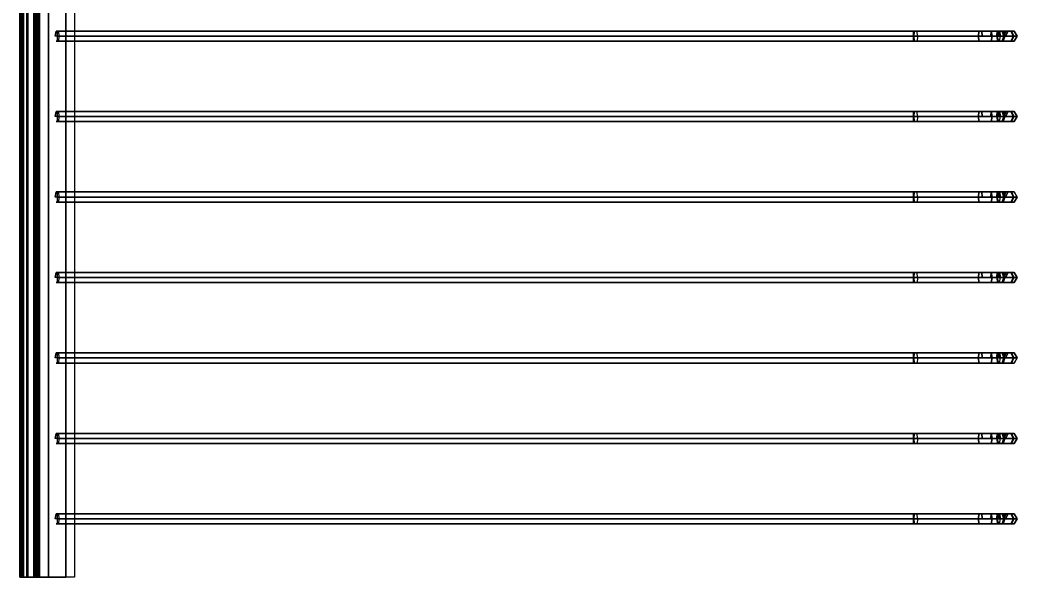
# Model space of a CAD drawing. Extents: x 0 to 428, y -475 to 0.
# Drawn here: x 0 to 427.8, y -475 to -236.2 of the extents above; entities that cross this region are included whole.
import ezdxf

# ---------------------------------------------------------------- set-up
doc = ezdxf.new("R2010")
doc.units = 0
doc.layers.add('ACESSORIO', color=254, linetype='CONTINUOUS')

msp = doc.modelspace()

# ---------------------------------------------------------------- linework, layer by layer
at = {"layer": 'ACESSORIO'}
for points in [[(5.999999, 0, 170), (0, 0, 170), (0, -475, 170), (5.999999, -475, 170)], [(0, 0, 170), (0, 0, 130), (0, -475, 130), (0, -475, 170)], [(0, 0, 130), (5.999999, 0, 130), (5.999999, -475, 130), (0, -475, 130)], [(6.5, 0), (0.5, 0), (0.5, -475), (6.5, -475)], [(0.5, 0), (0.5, 0, 40), (0.5, -475, 40), (0.5, -475)], [(0.5, 0, 40), (6.5, 0, 40), (6.5, -475, 40), (0.5, -475, 40)], [(1, 0, 131), (1, 0, 169), (1, -475, 169), (1, -475, 131)], [(1, 0, 169), (5.999999, 0, 169), (5.999999, -475, 169), (1, -475, 169)], [(5.999999, 0, 131), (1, 0, 131), (1, -475, 131), (5.999999, -475, 131)], [(1.5, 0, 39), (1.5, 0, 1), (1.5, -475, 1), (1.5, -475, 39)], [(1.5, 0, 1), (6.5, 0, 1), (6.5, -475, 1), (1.5, -475, 1)], [(6.5, 0, 39), (1.5, 0, 39), (1.5, -475, 39), (6.5, -475, 39)], [(2.944753, 0, 139.2411), (2.944753, 0, 140.2411), (2.944753, -475, 140.2411), (2.944753, -475, 139.2411)], [(2.944753, 0, 140.2411), (6.944757, 0, 140.2411), (6.944757, -475, 140.2411), (2.944753, -475, 140.2411)], [(6.944757, 0, 158.2411), (2.944753, 0, 158.2411), (2.944753, -475, 158.2411), (6.944757, -475, 158.2411)], [(2.944753, 0, 158.2411), (2.944753, 0, 159.2411), (2.944753, -475, 159.2411), (2.944753, -475, 158.2411)], [(2.944753, 0, 159.2411), (7.944754, 0, 159.2411), (7.944754, -475, 159.2411), (2.944753, -475, 159.2411)], [(7.944754, 0, 139.2411), (2.944753, 0, 139.2411), (2.944753, -475, 139.2411), (7.944754, -475, 139.2411)], [(3.444753, 0, 30.75883), (3.444753, 0, 29.75883), (3.444753, -475, 29.75883), (3.444753, -475, 30.75883)], [(3.444753, 0, 29.75883), (7.444757, 0, 29.75883), (7.444757, -475, 29.75883), (3.444753, -475, 29.75883)], [(7.444757, 0, 11.75883), (3.444753, 0, 11.75883), (3.444753, -475, 11.75883), (7.444757, -475, 11.75883)], [(3.444753, 0, 11.75883), (3.444753, 0, 10.75883), (3.444753, -475, 10.75883), (3.444753, -475, 11.75883)], [(3.444753, 0, 10.75883), (8.444752, 0, 10.75883), (8.444752, -475, 10.75883), (3.444753, -475, 10.75883)], [(8.444752, 0, 30.75883), (3.444753, 0, 30.75883), (3.444753, -475, 30.75883), (8.444752, -475, 30.75883)], [(5.999999, 0, 169), (5.999999, 0, 170), (5.999999, -475, 170), (5.999999, -475, 169)], [(5.999999, 0, 130), (5.999999, 0, 131), (5.999999, -475, 131), (5.999999, -475, 130)], [(6.5, 0, 1), (6.5, 0), (6.5, -475), (6.5, -475, 1)], [(6.5, 0, 40), (6.5, 0, 39), (6.5, -475, 39), (6.5, -475, 40)], [(6.944757, 0, 140.2411), (6.944757, 0, 158.2411), (6.944757, -475, 158.2411), (6.944757, -475, 140.2411)], [(7.444757, 0, 29.75883), (7.444757, 0, 11.75883), (7.444757, -475, 11.75883), (7.444757, -475, 29.75883)], [(7.944754, 0, 159.2411), (7.944754, 0, 139.2411), (7.944754, -475, 139.2411), (7.944754, -475, 159.2411)], [(8.444752, 0, 10.75883), (8.444752, 0, 30.75883), (8.444752, -475, 30.75883), (8.444752, -475, 10.75883)], [(383.8345, -240.9199, 141.5911), (383.3562, -243.085, 142.7459), (383.3562, -240.9199, 141.4959), (383.8345, -240.9199, 141.5911)], [(383.3562, -240.9199, 141.4959), (383.8345, -240.9199, 141.5911), (384.7913, -240.9199, 139.2814), (383.3562, -240.9199, 138.996)], [(384.7913, -240.9199, 139.2814), (383.3562, -240.9199, 138.996), (383.3562, -243.085, 137.746), (385.2697, -243.085, 138.1266)], [(383.3562, -245.25, 141.4959), (383.8345, -245.25, 141.5911), (383.3562, -243.085, 142.7459), (383.3562, -245.25, 141.4959)], [(383.3562, -243.085, 137.746), (385.2697, -243.085, 138.1266), (384.7913, -245.25, 139.2814), (383.3562, -245.25, 138.996)], [(419.3091, -243.085, 136.4178), (418.9813, -243.085, 135.983), (419.4088, -240.9199, 134.8084), (420.0172, -240.9199, 135.3876)], [(419.4088, -245.25, 134.8084), (420.0172, -245.25, 135.3876), (419.3091, -243.085, 136.4178), (418.9813, -243.085, 135.983)], [(419.4088, -240.9199, 134.8084), (420.0172, -240.9199, 135.3876), (421.4332, -240.9199, 133.3273), (420.2638, -240.9199, 132.4592)], [(421.4332, -240.9199, 133.3273), (420.2638, -240.9199, 132.4592), (420.6913, -243.085, 131.2846), (422.1413, -243.085, 132.2972)], [(420.6913, -243.085, 131.2846), (422.1413, -243.085, 132.2972), (421.4332, -245.25, 133.3273), (420.2638, -245.25, 132.4592)], [(384.7913, -245.25, 139.2814), (383.3562, -245.25, 138.996), (383.3562, -245.25, 141.4959), (383.8345, -245.25, 141.5911)], [(421.4332, -245.25, 133.3273), (420.2638, -245.25, 132.4592), (419.4088, -245.25, 134.8084), (420.0172, -245.25, 135.3876)], [(383.8345, -275.4199, 141.5911), (383.3562, -277.5849, 142.7459), (383.3562, -275.4199, 141.4959), (383.8345, -275.4199, 141.5911)], [(383.3562, -275.4199, 141.4959), (383.8345, -275.4199, 141.5911), (384.7913, -275.4199, 139.2814), (383.3562, -275.4199, 138.996)], [(384.7913, -275.4199, 139.2814), (383.3562, -275.4199, 138.996), (383.3562, -277.5849, 137.746), (385.2697, -277.5849, 138.1266)], [(383.3562, -279.75, 141.4959), (383.8345, -279.75, 141.5911), (383.3562, -277.5849, 142.7459), (383.3562, -279.75, 141.4959)], [(383.3562, -277.5849, 137.746), (385.2697, -277.5849, 138.1266), (384.7913, -279.75, 139.2814), (383.3562, -279.75, 138.996)], [(419.3091, -277.5849, 136.4178), (418.9813, -277.5849, 135.983), (419.4088, -275.4199, 134.8084), (420.0172, -275.4199, 135.3876)], [(419.4088, -279.75, 134.8084), (420.0172, -279.75, 135.3876), (419.3091, -277.5849, 136.4178), (418.9813, -277.5849, 135.983)], [(419.4088, -275.4199, 134.8084), (420.0172, -275.4199, 135.3876), (421.4332, -275.4199, 133.3273), (420.2638, -275.4199, 132.4592)], [(421.4332, -275.4199, 133.3273), (420.2638, -275.4199, 132.4592), (420.6913, -277.5849, 131.2846), (422.1413, -277.5849, 132.2972)], [(420.6913, -277.5849, 131.2846), (422.1413, -277.5849, 132.2972), (421.4332, -279.75, 133.3273), (420.2638, -279.75, 132.4592)], [(384.7913, -279.75, 139.2814), (383.3562, -279.75, 138.996), (383.3562, -279.75, 141.4959), (383.8345, -279.75, 141.5911)], [(421.4332, -279.75, 133.3273), (420.2638, -279.75, 132.4592), (419.4088, -279.75, 134.8084), (420.0172, -279.75, 135.3876)], [(383.8345, -309.9199, 141.5911), (383.3562, -312.0849, 142.7459), (383.3562, -309.9199, 141.4959), (383.8345, -309.9199, 141.5911)], [(383.3562, -309.9199, 141.4959), (383.8345, -309.9199, 141.5911), (384.7913, -309.9199, 139.2814), (383.3562, -309.9199, 138.996)], [(384.7913, -309.9199, 139.2814), (383.3562, -309.9199, 138.996), (383.3562, -312.0849, 137.746), (385.2697, -312.0849, 138.1266)], [(383.3562, -314.25, 141.4959), (383.8345, -314.25, 141.5911), (383.3562, -312.0849, 142.7459), (383.3562, -314.25, 141.4959)], [(383.3562, -312.0849, 137.746), (385.2697, -312.0849, 138.1266), (384.7913, -314.25, 139.2814), (383.3562, -314.25, 138.996)], [(419.3091, -312.0849, 136.4178), (418.9813, -312.0849, 135.983), (419.4088, -309.9199, 134.8084), (420.0172, -309.9199, 135.3876)], [(419.4088, -314.25, 134.8084), (420.0172, -314.25, 135.3876), (419.3091, -312.0849, 136.4178), (418.9813, -312.0849, 135.983)], [(419.4088, -309.9199, 134.8084), (420.0172, -309.9199, 135.3876), (421.4332, -309.9199, 133.3273), (420.2638, -309.9199, 132.4592)], [(421.4332, -309.9199, 133.3273), (420.2638, -309.9199, 132.4592), (420.6913, -312.0849, 131.2846), (422.1413, -312.0849, 132.2972)], [(420.6913, -312.0849, 131.2846), (422.1413, -312.0849, 132.2972), (421.4332, -314.25, 133.3273), (420.2638, -314.25, 132.4592)], [(384.7913, -314.25, 139.2814), (383.3562, -314.25, 138.996), (383.3562, -314.25, 141.4959), (383.8345, -314.25, 141.5911)], [(421.4332, -314.25, 133.3273), (420.2638, -314.25, 132.4592), (419.4088, -314.25, 134.8084), (420.0172, -314.25, 135.3876)], [(383.8345, -344.4199, 141.5911), (383.3562, -346.5849, 142.7459), (383.3562, -344.4199, 141.4959), (383.8345, -344.4199, 141.5911)], [(383.3562, -344.4199, 141.4959), (383.8345, -344.4199, 141.5911), (384.7913, -344.4199, 139.2814), (383.3562, -344.4199, 138.996)], [(384.7913, -344.4199, 139.2814), (383.3562, -344.4199, 138.996), (383.3562, -346.5849, 137.746), (385.2697, -346.5849, 138.1266)], [(419.3091, -346.5849, 136.4178), (418.9813, -346.5849, 135.983), (419.4088, -344.4199, 134.8084), (420.0172, -344.4199, 135.3876)], [(419.4088, -344.4199, 134.8084), (420.0172, -344.4199, 135.3876), (421.4332, -344.4199, 133.3273), (420.2638, -344.4199, 132.4592)], [(421.4332, -344.4199, 133.3273), (420.2638, -344.4199, 132.4592), (420.6913, -346.5849, 131.2846), (422.1413, -346.5849, 132.2972)], [(383.3562, -348.75, 141.4959), (383.8345, -348.75, 141.5911), (383.3562, -346.5849, 142.7459), (383.3562, -348.75, 141.4959)], [(383.3562, -346.5849, 137.746), (385.2697, -346.5849, 138.1266), (384.7913, -348.75, 139.2814), (383.3562, -348.75, 138.996)], [(384.7913, -348.75, 139.2814), (383.3562, -348.75, 138.996), (383.3562, -348.75, 141.4959), (383.8345, -348.75, 141.5911)], [(419.4088, -348.75, 134.8084), (420.0172, -348.75, 135.3876), (419.3091, -346.5849, 136.4178), (418.9813, -346.5849, 135.983)], [(421.4332, -348.75, 133.3273), (420.2638, -348.75, 132.4592), (419.4088, -348.75, 134.8084), (420.0172, -348.75, 135.3876)], [(420.6913, -346.5849, 131.2846), (422.1413, -346.5849, 132.2972), (421.4332, -348.75, 133.3273), (420.2638, -348.75, 132.4592)], [(383.8345, -378.9199, 141.5911), (383.3562, -381.0849, 142.7459), (383.3562, -378.9199, 141.4959), (383.8345, -378.9199, 141.5911)], [(383.3562, -378.9199, 141.4959), (383.8345, -378.9199, 141.5911), (384.7913, -378.9199, 139.2814), (383.3562, -378.9199, 138.996)], [(384.7913, -378.9199, 139.2814), (383.3562, -378.9199, 138.996), (383.3562, -381.0849, 137.746), (385.2697, -381.0849, 138.1266)], [(419.3091, -381.0849, 136.4178), (418.9813, -381.0849, 135.983), (419.4088, -378.9199, 134.8084), (420.0172, -378.9199, 135.3876)], [(419.4088, -378.9199, 134.8084), (420.0172, -378.9199, 135.3876), (421.4332, -378.9199, 133.3273), (420.2638, -378.9199, 132.4592)], [(421.4332, -378.9199, 133.3273), (420.2638, -378.9199, 132.4592), (420.6913, -381.0849, 131.2846), (422.1413, -381.0849, 132.2972)], [(383.3562, -383.25, 141.4959), (383.8345, -383.25, 141.5911), (383.3562, -381.0849, 142.7459), (383.3562, -383.25, 141.4959)], [(383.3562, -381.0849, 137.746), (385.2697, -381.0849, 138.1266), (384.7913, -383.25, 139.2814), (383.3562, -383.25, 138.996)], [(384.7913, -383.25, 139.2814), (383.3562, -383.25, 138.996), (383.3562, -383.25, 141.4959), (383.8345, -383.25, 141.5911)], [(419.4088, -383.25, 134.8084), (420.0172, -383.25, 135.3876), (419.3091, -381.0849, 136.4178), (418.9813, -381.0849, 135.983)], [(421.4332, -383.25, 133.3273), (420.2638, -383.25, 132.4592), (419.4088, -383.25, 134.8084), (420.0172, -383.25, 135.3876)], [(420.6913, -381.0849, 131.2846), (422.1413, -381.0849, 132.2972), (421.4332, -383.25, 133.3273), (420.2638, -383.25, 132.4592)], [(383.8345, -413.4199, 141.5911), (383.3562, -415.5849, 142.7459), (383.3562, -413.4199, 141.4959), (383.8345, -413.4199, 141.5911)], [(384.7913, -413.4199, 139.2814), (383.3562, -413.4199, 138.996), (383.3562, -415.5849, 137.746), (385.2697, -415.5849, 138.1266)], [(383.3562, -413.4199, 141.4959), (383.8345, -413.4199, 141.5911), (384.7913, -413.4199, 139.2814), (383.3562, -413.4199, 138.996)], [(419.3091, -415.5849, 136.4178), (418.9813, -415.5849, 135.983), (419.4088, -413.4199, 134.8084), (420.0172, -413.4199, 135.3876)], [(419.4088, -413.4199, 134.8084), (420.0172, -413.4199, 135.3876), (421.4332, -413.4199, 133.3273), (420.2638, -413.4199, 132.4592)], [(421.4332, -413.4199, 133.3273), (420.2638, -413.4199, 132.4592), (420.6913, -415.5849, 131.2846), (422.1413, -415.5849, 132.2972)], [(383.3562, -417.75, 141.4959), (383.8345, -417.75, 141.5911), (383.3562, -415.5849, 142.7459), (383.3562, -417.75, 141.4959)], [(383.3562, -415.5849, 137.746), (385.2697, -415.5849, 138.1266), (384.7913, -417.75, 139.2814), (383.3562, -417.75, 138.996)], [(384.7913, -417.75, 139.2814), (383.3562, -417.75, 138.996), (383.3562, -417.75, 141.4959), (383.8345, -417.75, 141.5911)], [(419.4088, -417.75, 134.8084), (420.0172, -417.75, 135.3876), (419.3091, -415.5849, 136.4178), (418.9813, -415.5849, 135.983)], [(421.4332, -417.75, 133.3273), (420.2638, -417.75, 132.4592), (419.4088, -417.75, 134.8084), (420.0172, -417.75, 135.3876)], [(420.6913, -415.5849, 131.2846), (422.1413, -415.5849, 132.2972), (421.4332, -417.75, 133.3273), (420.2638, -417.75, 132.4592)], [(383.8345, -447.9199, 141.5911), (383.3562, -450.0849, 142.7459), (383.3562, -447.9199, 141.4959), (383.8345, -447.9199, 141.5911)], [(383.3562, -447.9199, 141.4959), (383.8345, -447.9199, 141.5911), (384.7913, -447.9199, 139.2814), (383.3562, -447.9199, 138.996)], [(384.7913, -447.9199, 139.2814), (383.3562, -447.9199, 138.996), (383.3562, -450.0849, 137.746), (385.2697, -450.0849, 138.1266)], [(419.3091, -450.0849, 136.4178), (418.9813, -450.0849, 135.983), (419.4088, -447.9199, 134.8084), (420.0172, -447.9199, 135.3876)], [(419.4088, -447.9199, 134.8084), (420.0172, -447.9199, 135.3876), (421.4332, -447.9199, 133.3273), (420.2638, -447.9199, 132.4592)], [(421.4332, -447.9199, 133.3273), (420.2638, -447.9199, 132.4592), (420.6913, -450.0849, 131.2846), (422.1413, -450.0849, 132.2972)], [(383.3562, -452.25, 141.4959), (383.8345, -452.25, 141.5911), (383.3562, -450.0849, 142.7459), (383.3562, -452.25, 141.4959)], [(383.3562, -450.0849, 137.746), (385.2697, -450.0849, 138.1266), (384.7913, -452.25, 139.2814), (383.3562, -452.25, 138.996)], [(384.7913, -452.25, 139.2814), (383.3562, -452.25, 138.996), (383.3562, -452.25, 141.4959), (383.8345, -452.25, 141.5911)], [(419.4088, -452.25, 134.8084), (420.0172, -452.25, 135.3876), (419.3091, -450.0849, 136.4178), (418.9813, -450.0849, 135.983)], [(421.4332, -452.25, 133.3273), (420.2638, -452.25, 132.4592), (419.4088, -452.25, 134.8084), (420.0172, -452.25, 135.3876)], [(420.6913, -450.0849, 131.2846), (422.1413, -450.0849, 132.2972), (421.4332, -452.25, 133.3273), (420.2638, -452.25, 132.4592)], [(5.999999, -475, 169), (5.999999, -475, 170), (0, -475, 170), (1, -475, 169)], [(0, -475, 170), (1, -475, 169), (1, -475, 131), (0, -475, 130)], [(1, -475, 131), (0, -475, 130), (5.999999, -475, 130), (5.999999, -475, 131)], [(1.5, -475, 39), (0.5, -475, 40), (6.5, -475, 40), (6.5, -475, 39)], [(0.5, -475), (1.5, -475, 1), (1.5, -475, 39), (0.5, -475, 40)], [(6.5, -475, 1), (6.5, -475), (0.5, -475), (1.5, -475, 1)], [(2.944753, -475, 159.2411), (2.944753, -475, 158.2411), (6.944757, -475, 158.2411), (7.944754, -475, 159.2411)], [(7.944754, -475, 139.2411), (6.944757, -475, 140.2411), (2.944753, -475, 140.2411), (2.944753, -475, 139.2411)], [(8.444752, -475, 30.75883), (7.444757, -475, 29.75883), (3.444753, -475, 29.75883), (3.444753, -475, 30.75883)], [(3.444753, -475, 10.75883), (3.444753, -475, 11.75883), (7.444757, -475, 11.75883), (8.444752, -475, 10.75883)], [(6.944757, -475, 158.2411), (7.944754, -475, 159.2411), (7.944754, -475, 139.2411), (6.944757, -475, 140.2411)], [(7.444757, -475, 11.75883), (8.444752, -475, 10.75883), (8.444752, -475, 30.75883), (7.444757, -475, 29.75883)], [(7.944754, -475, 159.2411), (8.444752, -475, 158.7411), (8.444752, -475, 139.7411), (7.944754, -475, 139.2411)]]:
    msp.add_3dface(points, dxfattribs=at)

# ---------------------------------------------------------------- meshes
mesh = msp.add_polymesh((2, 6), dxfattribs=dict(at, n_close=True))
for k, corner in enumerate([(23.4448, -475, 149.2412), (19.6948, -475, 155.7364), (12.1948, -475, 155.7364), (8.444802, -475, 149.2412), (12.1948, -475, 142.746), (19.6948, -475, 142.746), (23.4448, -55.99039, 149.2412), (19.6948, -55.99039, 155.7364), (12.1948, -55.99039, 155.7364), (8.444802, -55.99039, 149.2412), (12.1948, -55.99039, 142.746), (19.6948, -55.99039, 142.746)]):
    mesh.set_mesh_vertex(divmod(k, 6), corner)
mesh = msp.add_polymesh((2, 6), dxfattribs=dict(at, n_close=True))
for k, corner in enumerate([(23.4448, -475, 20.75886), (19.6948, -475, 14.26367), (12.1948, -475, 14.26367), (8.444802, -475, 20.75886), (12.1948, -475, 27.25405), (19.6948, -475, 27.25405), (23.4448, -55.99039, 20.75886), (19.6948, -55.99039, 14.26367), (12.1948, -55.99039, 14.26367), (8.444802, -55.99039, 20.75886), (12.1948, -55.99039, 27.25405), (19.6948, -55.99039, 27.25405)]):
    mesh.set_mesh_vertex(divmod(k, 6), corner)
mesh = msp.add_polymesh((2, 6), dxfattribs=dict(at, n_close=True))
for k, corner in enumerate([(15.08976, -243.085, 31.95249), (15.51728, -240.9199, 30.77787), (16.37233, -240.9199, 28.42864), (16.79986, -243.085, 27.25402), (16.37233, -245.25, 28.42864), (15.51728, -245.25, 30.77787), (418.9813, -243.085, 135.983), (419.4088, -240.9199, 134.8084), (420.2638, -240.9199, 132.4592), (420.6913, -243.085, 131.2846), (420.2638, -245.25, 132.4592), (419.4088, -245.25, 134.8084)]):
    mesh.set_mesh_vertex(divmod(k, 6), corner)
mesh = msp.add_polymesh((2, 6), dxfattribs=dict(at, n_close=True))
for k, corner in enumerate([(15.94481, -243.085, 137.746), (15.94481, -240.9199, 138.996), (15.94481, -240.9199, 141.4959), (15.94481, -243.085, 142.7459), (15.94481, -245.25, 141.4959), (15.94481, -245.25, 138.996), (383.3562, -243.085, 137.746), (383.3562, -240.9199, 138.996), (383.3562, -240.9199, 141.4959), (383.3562, -243.085, 142.7459), (383.3562, -245.25, 141.4959), (383.3562, -245.25, 138.996)]):
    mesh.set_mesh_vertex(divmod(k, 6), corner)
mesh = msp.add_polymesh((2, 6), dxfattribs=dict(at, n_close=True))
for k, corner in enumerate([(385.2697, -243.085, 138.1266), (384.7913, -240.9199, 139.2814), (383.8345, -240.9199, 141.5911), (383.3562, -243.085, 142.7459), (383.8345, -245.25, 141.5911), (384.7913, -245.25, 139.2814), (412.986, -243.085, 149.6071), (412.5076, -240.9199, 150.7619), (411.551, -240.9199, 153.0716), (411.0727, -243.085, 154.2264), (411.551, -245.25, 153.0716), (412.5076, -245.25, 150.7619)]):
    mesh.set_mesh_vertex(divmod(k, 6), corner)
mesh = msp.add_polymesh((7, 6), dxfattribs=dict(at, n_close=True))
for k, corner in enumerate([(412.986, -243.085, 149.6071), (412.5076, -240.9199, 150.7619), (411.551, -240.9199, 153.0716), (411.0727, -243.085, 154.2264), (411.551, -245.25, 153.0716), (412.5076, -245.25, 150.7619), (416.5269, -243.085, 149.9551), (416.6468, -240.9199, 151.1994), (416.8863, -240.9199, 153.6879), (417.0063, -243.085, 154.9321), (416.8863, -245.25, 153.6879), (416.6468, -245.25, 151.1994), (419.8168, -243.085, 148.6001), (420.5067, -240.9199, 149.6424), (421.8865, -240.9199, 151.7271), (422.5765, -243.085, 152.7695), (421.8865, -245.25, 151.7271), (420.5067, -245.25, 149.6424), (422.0854, -243.085, 145.8591), (423.1839, -240.9199, 146.4556), (425.381, -240.9199, 147.6485), (426.4795, -243.085, 148.2449), (425.381, -245.25, 147.6485), (423.1839, -245.25, 146.4556), (422.8017, -243.085, 142.374), (424.0516, -240.9199, 142.3849), (426.5515, -240.9199, 142.4067), (427.8015, -243.085, 142.4176), (426.5515, -245.25, 142.4067), (424.0516, -245.25, 142.3849), (421.7979, -243.085, 138.9605), (422.9067, -240.9199, 138.3833), (425.1242, -240.9199, 137.2289), (426.233, -243.085, 136.6517), (425.1242, -245.25, 137.2289), (422.9067, -245.25, 138.3833), (419.3091, -243.085, 136.4178), (420.0172, -240.9199, 135.3876), (421.4332, -240.9199, 133.3273), (422.1413, -243.085, 132.2972), (421.4332, -245.25, 133.3273), (420.0172, -245.25, 135.3876)]):
    mesh.set_mesh_vertex(divmod(k, 6), corner)
mesh = msp.add_polymesh((2, 6), dxfattribs=dict(at, n_close=True))
for k, corner in enumerate([(15.08976, -277.5849, 31.95249), (15.51728, -275.4199, 30.77787), (16.37233, -275.4199, 28.42864), (16.79986, -277.5849, 27.25402), (16.37233, -279.75, 28.42864), (15.51728, -279.75, 30.77787), (418.9813, -277.5849, 135.983), (419.4088, -275.4199, 134.8084), (420.2638, -275.4199, 132.4592), (420.6913, -277.5849, 131.2846), (420.2638, -279.75, 132.4592), (419.4088, -279.75, 134.8084)]):
    mesh.set_mesh_vertex(divmod(k, 6), corner)
mesh = msp.add_polymesh((2, 6), dxfattribs=dict(at, n_close=True))
for k, corner in enumerate([(15.94481, -277.5849, 137.746), (15.94481, -275.4199, 138.996), (15.94481, -275.4199, 141.4959), (15.94481, -277.5849, 142.7459), (15.94481, -279.75, 141.4959), (15.94481, -279.75, 138.996), (383.3562, -277.5849, 137.746), (383.3562, -275.4199, 138.996), (383.3562, -275.4199, 141.4959), (383.3562, -277.5849, 142.7459), (383.3562, -279.75, 141.4959), (383.3562, -279.75, 138.996)]):
    mesh.set_mesh_vertex(divmod(k, 6), corner)
mesh = msp.add_polymesh((2, 6), dxfattribs=dict(at, n_close=True))
for k, corner in enumerate([(385.2697, -277.5849, 138.1266), (384.7913, -275.4199, 139.2814), (383.8345, -275.4199, 141.5911), (383.3562, -277.5849, 142.7459), (383.8345, -279.75, 141.5911), (384.7913, -279.75, 139.2814), (412.986, -277.5849, 149.6071), (412.5076, -275.4199, 150.7619), (411.551, -275.4199, 153.0716), (411.0727, -277.5849, 154.2264), (411.551, -279.75, 153.0716), (412.5076, -279.75, 150.7619)]):
    mesh.set_mesh_vertex(divmod(k, 6), corner)
mesh = msp.add_polymesh((7, 6), dxfattribs=dict(at, n_close=True))
for k, corner in enumerate([(412.986, -277.5849, 149.6071), (412.5076, -275.4199, 150.7619), (411.551, -275.4199, 153.0716), (411.0727, -277.5849, 154.2264), (411.551, -279.75, 153.0716), (412.5076, -279.75, 150.7619), (416.5269, -277.5849, 149.9551), (416.6468, -275.4199, 151.1994), (416.8863, -275.4199, 153.6879), (417.0063, -277.5849, 154.9321), (416.8863, -279.75, 153.6879), (416.6468, -279.75, 151.1994), (419.8168, -277.5849, 148.6001), (420.5067, -275.4199, 149.6424), (421.8865, -275.4199, 151.7271), (422.5765, -277.5849, 152.7695), (421.8865, -279.75, 151.7271), (420.5067, -279.75, 149.6424), (422.0854, -277.5849, 145.8591), (423.1839, -275.4199, 146.4556), (425.381, -275.4199, 147.6485), (426.4795, -277.5849, 148.2449), (425.381, -279.75, 147.6485), (423.1839, -279.75, 146.4556), (422.8017, -277.5849, 142.374), (424.0516, -275.4199, 142.3849), (426.5515, -275.4199, 142.4067), (427.8015, -277.5849, 142.4176), (426.5515, -279.75, 142.4067), (424.0516, -279.75, 142.3849), (421.7979, -277.5849, 138.9605), (422.9067, -275.4199, 138.3833), (425.1242, -275.4199, 137.2289), (426.233, -277.5849, 136.6517), (425.1242, -279.75, 137.2289), (422.9067, -279.75, 138.3833), (419.3091, -277.5849, 136.4178), (420.0172, -275.4199, 135.3876), (421.4332, -275.4199, 133.3273), (422.1413, -277.5849, 132.2972), (421.4332, -279.75, 133.3273), (420.0172, -279.75, 135.3876)]):
    mesh.set_mesh_vertex(divmod(k, 6), corner)
mesh = msp.add_polymesh((2, 6), dxfattribs=dict(at, n_close=True))
for k, corner in enumerate([(15.08976, -312.0849, 31.95249), (15.51728, -309.9199, 30.77787), (16.37233, -309.9199, 28.42864), (16.79986, -312.0849, 27.25402), (16.37233, -314.25, 28.42864), (15.51728, -314.25, 30.77787), (418.9813, -312.0849, 135.983), (419.4088, -309.9199, 134.8084), (420.2638, -309.9199, 132.4592), (420.6913, -312.0849, 131.2846), (420.2638, -314.25, 132.4592), (419.4088, -314.25, 134.8084)]):
    mesh.set_mesh_vertex(divmod(k, 6), corner)
mesh = msp.add_polymesh((2, 6), dxfattribs=dict(at, n_close=True))
for k, corner in enumerate([(15.94481, -312.0849, 137.746), (15.94481, -309.9199, 138.996), (15.94481, -309.9199, 141.4959), (15.94481, -312.0849, 142.7459), (15.94481, -314.25, 141.4959), (15.94481, -314.25, 138.996), (383.3562, -312.0849, 137.746), (383.3562, -309.9199, 138.996), (383.3562, -309.9199, 141.4959), (383.3562, -312.0849, 142.7459), (383.3562, -314.25, 141.4959), (383.3562, -314.25, 138.996)]):
    mesh.set_mesh_vertex(divmod(k, 6), corner)
mesh = msp.add_polymesh((2, 6), dxfattribs=dict(at, n_close=True))
for k, corner in enumerate([(385.2697, -312.0849, 138.1266), (384.7913, -309.9199, 139.2814), (383.8345, -309.9199, 141.5911), (383.3562, -312.0849, 142.7459), (383.8345, -314.25, 141.5911), (384.7913, -314.25, 139.2814), (412.986, -312.0849, 149.6071), (412.5076, -309.9199, 150.7619), (411.551, -309.9199, 153.0716), (411.0727, -312.0849, 154.2264), (411.551, -314.25, 153.0716), (412.5076, -314.25, 150.7619)]):
    mesh.set_mesh_vertex(divmod(k, 6), corner)
mesh = msp.add_polymesh((7, 6), dxfattribs=dict(at, n_close=True))
for k, corner in enumerate([(412.986, -312.0849, 149.6071), (412.5076, -309.9199, 150.7619), (411.551, -309.9199, 153.0716), (411.0727, -312.0849, 154.2264), (411.551, -314.25, 153.0716), (412.5076, -314.25, 150.7619), (416.5269, -312.0849, 149.9551), (416.6468, -309.9199, 151.1994), (416.8863, -309.9199, 153.6879), (417.0063, -312.0849, 154.9321), (416.8863, -314.25, 153.6879), (416.6468, -314.25, 151.1994), (419.8168, -312.0849, 148.6001), (420.5067, -309.9199, 149.6424), (421.8865, -309.9199, 151.7271), (422.5765, -312.0849, 152.7695), (421.8865, -314.25, 151.7271), (420.5067, -314.25, 149.6424), (422.0854, -312.0849, 145.8591), (423.1839, -309.9199, 146.4556), (425.381, -309.9199, 147.6485), (426.4795, -312.0849, 148.2449), (425.381, -314.25, 147.6485), (423.1839, -314.25, 146.4556), (422.8017, -312.0849, 142.374), (424.0516, -309.9199, 142.3849), (426.5515, -309.9199, 142.4067), (427.8015, -312.0849, 142.4176), (426.5515, -314.25, 142.4067), (424.0516, -314.25, 142.3849), (421.7979, -312.0849, 138.9605), (422.9067, -309.9199, 138.3833), (425.1242, -309.9199, 137.2289), (426.233, -312.0849, 136.6517), (425.1242, -314.25, 137.2289), (422.9067, -314.25, 138.3833), (419.3091, -312.0849, 136.4178), (420.0172, -309.9199, 135.3876), (421.4332, -309.9199, 133.3273), (422.1413, -312.0849, 132.2972), (421.4332, -314.25, 133.3273), (420.0172, -314.25, 135.3876)]):
    mesh.set_mesh_vertex(divmod(k, 6), corner)
mesh = msp.add_polymesh((2, 6), dxfattribs=dict(at, n_close=True))
for k, corner in enumerate([(15.08976, -346.5849, 31.95249), (15.51728, -344.4199, 30.77787), (16.37233, -344.4199, 28.42864), (16.79986, -346.5849, 27.25402), (16.37233, -348.75, 28.42864), (15.51728, -348.75, 30.77787), (418.9813, -346.5849, 135.983), (419.4088, -344.4199, 134.8084), (420.2638, -344.4199, 132.4592), (420.6913, -346.5849, 131.2846), (420.2638, -348.75, 132.4592), (419.4088, -348.75, 134.8084)]):
    mesh.set_mesh_vertex(divmod(k, 6), corner)
mesh = msp.add_polymesh((2, 6), dxfattribs=dict(at, n_close=True))
for k, corner in enumerate([(15.94481, -346.5849, 137.746), (15.94481, -344.4199, 138.996), (15.94481, -344.4199, 141.4959), (15.94481, -346.5849, 142.7459), (15.94481, -348.75, 141.4959), (15.94481, -348.75, 138.996), (383.3562, -346.5849, 137.746), (383.3562, -344.4199, 138.996), (383.3562, -344.4199, 141.4959), (383.3562, -346.5849, 142.7459), (383.3562, -348.75, 141.4959), (383.3562, -348.75, 138.996)]):
    mesh.set_mesh_vertex(divmod(k, 6), corner)
mesh = msp.add_polymesh((2, 6), dxfattribs=dict(at, n_close=True))
for k, corner in enumerate([(385.2697, -346.5849, 138.1266), (384.7913, -344.4199, 139.2814), (383.8345, -344.4199, 141.5911), (383.3562, -346.5849, 142.7459), (383.8345, -348.75, 141.5911), (384.7913, -348.75, 139.2814), (412.986, -346.5849, 149.6071), (412.5076, -344.4199, 150.7619), (411.551, -344.4199, 153.0716), (411.0727, -346.5849, 154.2264), (411.551, -348.75, 153.0716), (412.5076, -348.75, 150.7619)]):
    mesh.set_mesh_vertex(divmod(k, 6), corner)
mesh = msp.add_polymesh((7, 6), dxfattribs=dict(at, n_close=True))
for k, corner in enumerate([(412.986, -346.5849, 149.6071), (412.5076, -344.4199, 150.7619), (411.551, -344.4199, 153.0716), (411.0727, -346.5849, 154.2264), (411.551, -348.75, 153.0716), (412.5076, -348.75, 150.7619), (416.5269, -346.5849, 149.9551), (416.6468, -344.4199, 151.1994), (416.8863, -344.4199, 153.6879), (417.0063, -346.5849, 154.9321), (416.8863, -348.75, 153.6879), (416.6468, -348.75, 151.1994), (419.8168, -346.5849, 148.6001), (420.5067, -344.4199, 149.6424), (421.8865, -344.4199, 151.7271), (422.5765, -346.5849, 152.7695), (421.8865, -348.75, 151.7271), (420.5067, -348.75, 149.6424), (422.0854, -346.5849, 145.8591), (423.1839, -344.4199, 146.4556), (425.381, -344.4199, 147.6485), (426.4795, -346.5849, 148.2449), (425.381, -348.75, 147.6485), (423.1839, -348.75, 146.4556), (422.8017, -346.5849, 142.374), (424.0516, -344.4199, 142.3849), (426.5515, -344.4199, 142.4067), (427.8015, -346.5849, 142.4176), (426.5515, -348.75, 142.4067), (424.0516, -348.75, 142.3849), (421.7979, -346.5849, 138.9605), (422.9067, -344.4199, 138.3833), (425.1242, -344.4199, 137.2289), (426.233, -346.5849, 136.6517), (425.1242, -348.75, 137.2289), (422.9067, -348.75, 138.3833), (419.3091, -346.5849, 136.4178), (420.0172, -344.4199, 135.3876), (421.4332, -344.4199, 133.3273), (422.1413, -346.5849, 132.2972), (421.4332, -348.75, 133.3273), (420.0172, -348.75, 135.3876)]):
    mesh.set_mesh_vertex(divmod(k, 6), corner)
mesh = msp.add_polymesh((2, 6), dxfattribs=dict(at, n_close=True))
for k, corner in enumerate([(15.08976, -381.0849, 31.95249), (15.51728, -378.9199, 30.77787), (16.37233, -378.9199, 28.42864), (16.79986, -381.0849, 27.25402), (16.37233, -383.25, 28.42864), (15.51728, -383.25, 30.77787), (418.9813, -381.0849, 135.983), (419.4088, -378.9199, 134.8084), (420.2638, -378.9199, 132.4592), (420.6913, -381.0849, 131.2846), (420.2638, -383.25, 132.4592), (419.4088, -383.25, 134.8084)]):
    mesh.set_mesh_vertex(divmod(k, 6), corner)
mesh = msp.add_polymesh((2, 6), dxfattribs=dict(at, n_close=True))
for k, corner in enumerate([(15.94481, -381.0849, 137.746), (15.94481, -378.9199, 138.996), (15.94481, -378.9199, 141.4959), (15.94481, -381.0849, 142.7459), (15.94481, -383.25, 141.4959), (15.94481, -383.25, 138.996), (383.3562, -381.0849, 137.746), (383.3562, -378.9199, 138.996), (383.3562, -378.9199, 141.4959), (383.3562, -381.0849, 142.7459), (383.3562, -383.25, 141.4959), (383.3562, -383.25, 138.996)]):
    mesh.set_mesh_vertex(divmod(k, 6), corner)
mesh = msp.add_polymesh((2, 6), dxfattribs=dict(at, n_close=True))
for k, corner in enumerate([(385.2697, -381.0849, 138.1266), (384.7913, -378.9199, 139.2814), (383.8345, -378.9199, 141.5911), (383.3562, -381.0849, 142.7459), (383.8345, -383.25, 141.5911), (384.7913, -383.25, 139.2814), (412.986, -381.0849, 149.6071), (412.5076, -378.9199, 150.7619), (411.551, -378.9199, 153.0716), (411.0727, -381.0849, 154.2264), (411.551, -383.25, 153.0716), (412.5076, -383.25, 150.7619)]):
    mesh.set_mesh_vertex(divmod(k, 6), corner)
mesh = msp.add_polymesh((7, 6), dxfattribs=dict(at, n_close=True))
for k, corner in enumerate([(412.986, -381.0849, 149.6071), (412.5076, -378.9199, 150.7619), (411.551, -378.9199, 153.0716), (411.0727, -381.0849, 154.2264), (411.551, -383.25, 153.0716), (412.5076, -383.25, 150.7619), (416.5269, -381.0849, 149.9551), (416.6468, -378.9199, 151.1994), (416.8863, -378.9199, 153.6879), (417.0063, -381.0849, 154.9321), (416.8863, -383.25, 153.6879), (416.6468, -383.25, 151.1994), (419.8168, -381.0849, 148.6001), (420.5067, -378.9199, 149.6424), (421.8865, -378.9199, 151.7271), (422.5765, -381.0849, 152.7695), (421.8865, -383.25, 151.7271), (420.5067, -383.25, 149.6424), (422.0854, -381.0849, 145.8591), (423.1839, -378.9199, 146.4556), (425.381, -378.9199, 147.6485), (426.4795, -381.0849, 148.2449), (425.381, -383.25, 147.6485), (423.1839, -383.25, 146.4556), (422.8017, -381.0849, 142.374), (424.0516, -378.9199, 142.3849), (426.5515, -378.9199, 142.4067), (427.8015, -381.0849, 142.4176), (426.5515, -383.25, 142.4067), (424.0516, -383.25, 142.3849), (421.7979, -381.0849, 138.9605), (422.9067, -378.9199, 138.3833), (425.1242, -378.9199, 137.2289), (426.233, -381.0849, 136.6517), (425.1242, -383.25, 137.2289), (422.9067, -383.25, 138.3833), (419.3091, -381.0849, 136.4178), (420.0172, -378.9199, 135.3876), (421.4332, -378.9199, 133.3273), (422.1413, -381.0849, 132.2972), (421.4332, -383.25, 133.3273), (420.0172, -383.25, 135.3876)]):
    mesh.set_mesh_vertex(divmod(k, 6), corner)
mesh = msp.add_polymesh((2, 6), dxfattribs=dict(at, n_close=True))
for k, corner in enumerate([(15.08976, -415.5849, 31.95249), (15.51728, -413.4199, 30.77787), (16.37233, -413.4199, 28.42864), (16.79986, -415.5849, 27.25402), (16.37233, -417.75, 28.42864), (15.51728, -417.75, 30.77787), (418.9813, -415.5849, 135.983), (419.4088, -413.4199, 134.8084), (420.2638, -413.4199, 132.4592), (420.6913, -415.5849, 131.2846), (420.2638, -417.75, 132.4592), (419.4088, -417.75, 134.8084)]):
    mesh.set_mesh_vertex(divmod(k, 6), corner)
mesh = msp.add_polymesh((2, 6), dxfattribs=dict(at, n_close=True))
for k, corner in enumerate([(15.94481, -415.5849, 137.746), (15.94481, -413.4199, 138.996), (15.94481, -413.4199, 141.4959), (15.94481, -415.5849, 142.7459), (15.94481, -417.75, 141.4959), (15.94481, -417.75, 138.996), (383.3562, -415.5849, 137.746), (383.3562, -413.4199, 138.996), (383.3562, -413.4199, 141.4959), (383.3562, -415.5849, 142.7459), (383.3562, -417.75, 141.4959), (383.3562, -417.75, 138.996)]):
    mesh.set_mesh_vertex(divmod(k, 6), corner)
mesh = msp.add_polymesh((2, 6), dxfattribs=dict(at, n_close=True))
for k, corner in enumerate([(385.2697, -415.5849, 138.1266), (384.7913, -413.4199, 139.2814), (383.8345, -413.4199, 141.5911), (383.3562, -415.5849, 142.7459), (383.8345, -417.75, 141.5911), (384.7913, -417.75, 139.2814), (412.986, -415.5849, 149.6071), (412.5076, -413.4199, 150.7619), (411.551, -413.4199, 153.0716), (411.0727, -415.5849, 154.2264), (411.551, -417.75, 153.0716), (412.5076, -417.75, 150.7619)]):
    mesh.set_mesh_vertex(divmod(k, 6), corner)
mesh = msp.add_polymesh((7, 6), dxfattribs=dict(at, n_close=True))
for k, corner in enumerate([(412.986, -415.5849, 149.6071), (412.5076, -413.4199, 150.7619), (411.551, -413.4199, 153.0716), (411.0727, -415.5849, 154.2264), (411.551, -417.75, 153.0716), (412.5076, -417.75, 150.7619), (416.5269, -415.5849, 149.9551), (416.6468, -413.4199, 151.1994), (416.8863, -413.4199, 153.6879), (417.0063, -415.5849, 154.9321), (416.8863, -417.75, 153.6879), (416.6468, -417.75, 151.1994), (419.8168, -415.5849, 148.6001), (420.5067, -413.4199, 149.6424), (421.8865, -413.4199, 151.7271), (422.5765, -415.5849, 152.7695), (421.8865, -417.75, 151.7271), (420.5067, -417.75, 149.6424), (422.0854, -415.5849, 145.8591), (423.1839, -413.4199, 146.4556), (425.381, -413.4199, 147.6485), (426.4795, -415.5849, 148.2449), (425.381, -417.75, 147.6485), (423.1839, -417.75, 146.4556), (422.8017, -415.5849, 142.374), (424.0516, -413.4199, 142.3849), (426.5515, -413.4199, 142.4067), (427.8015, -415.5849, 142.4176), (426.5515, -417.75, 142.4067), (424.0516, -417.75, 142.3849), (421.7979, -415.5849, 138.9605), (422.9067, -413.4199, 138.3833), (425.1242, -413.4199, 137.2289), (426.233, -415.5849, 136.6517), (425.1242, -417.75, 137.2289), (422.9067, -417.75, 138.3833), (419.3091, -415.5849, 136.4178), (420.0172, -413.4199, 135.3876), (421.4332, -413.4199, 133.3273), (422.1413, -415.5849, 132.2972), (421.4332, -417.75, 133.3273), (420.0172, -417.75, 135.3876)]):
    mesh.set_mesh_vertex(divmod(k, 6), corner)
mesh = msp.add_polymesh((2, 6), dxfattribs=dict(at, n_close=True))
for k, corner in enumerate([(15.08976, -450.0849, 31.95249), (15.51728, -447.9199, 30.77787), (16.37233, -447.9199, 28.42864), (16.79986, -450.0849, 27.25402), (16.37233, -452.25, 28.42864), (15.51728, -452.25, 30.77787), (418.9813, -450.0849, 135.983), (419.4088, -447.9199, 134.8084), (420.2638, -447.9199, 132.4592), (420.6913, -450.0849, 131.2846), (420.2638, -452.25, 132.4592), (419.4088, -452.25, 134.8084)]):
    mesh.set_mesh_vertex(divmod(k, 6), corner)
mesh = msp.add_polymesh((2, 6), dxfattribs=dict(at, n_close=True))
for k, corner in enumerate([(15.94481, -450.0849, 137.746), (15.94481, -447.9199, 138.996), (15.94481, -447.9199, 141.4959), (15.94481, -450.0849, 142.7459), (15.94481, -452.25, 141.4959), (15.94481, -452.25, 138.996), (383.3562, -450.0849, 137.746), (383.3562, -447.9199, 138.996), (383.3562, -447.9199, 141.4959), (383.3562, -450.0849, 142.7459), (383.3562, -452.25, 141.4959), (383.3562, -452.25, 138.996)]):
    mesh.set_mesh_vertex(divmod(k, 6), corner)
mesh = msp.add_polymesh((2, 6), dxfattribs=dict(at, n_close=True))
for k, corner in enumerate([(385.2697, -450.0849, 138.1266), (384.7913, -447.9199, 139.2814), (383.8345, -447.9199, 141.5911), (383.3562, -450.0849, 142.7459), (383.8345, -452.25, 141.5911), (384.7913, -452.25, 139.2814), (412.986, -450.0849, 149.6071), (412.5076, -447.9199, 150.7619), (411.551, -447.9199, 153.0716), (411.0727, -450.0849, 154.2264), (411.551, -452.25, 153.0716), (412.5076, -452.25, 150.7619)]):
    mesh.set_mesh_vertex(divmod(k, 6), corner)
mesh = msp.add_polymesh((7, 6), dxfattribs=dict(at, n_close=True))
for k, corner in enumerate([(412.986, -450.0849, 149.6071), (412.5076, -447.9199, 150.7619), (411.551, -447.9199, 153.0716), (411.0727, -450.0849, 154.2264), (411.551, -452.25, 153.0716), (412.5076, -452.25, 150.7619), (416.5269, -450.0849, 149.9551), (416.6468, -447.9199, 151.1994), (416.8863, -447.9199, 153.6879), (417.0063, -450.0849, 154.9321), (416.8863, -452.25, 153.6879), (416.6468, -452.25, 151.1994), (419.8168, -450.0849, 148.6001), (420.5067, -447.9199, 149.6424), (421.8865, -447.9199, 151.7271), (422.5765, -450.0849, 152.7695), (421.8865, -452.25, 151.7271), (420.5067, -452.25, 149.6424), (422.0854, -450.0849, 145.8591), (423.1839, -447.9199, 146.4556), (425.381, -447.9199, 147.6485), (426.4795, -450.0849, 148.2449), (425.381, -452.25, 147.6485), (423.1839, -452.25, 146.4556), (422.8017, -450.0849, 142.374), (424.0516, -447.9199, 142.3849), (426.5515, -447.9199, 142.4067), (427.8015, -450.0849, 142.4176), (426.5515, -452.25, 142.4067), (424.0516, -452.25, 142.3849), (421.7979, -450.0849, 138.9605), (422.9067, -447.9199, 138.3833), (425.1242, -447.9199, 137.2289), (426.233, -450.0849, 136.6517), (425.1242, -452.25, 137.2289), (422.9067, -452.25, 138.3833), (419.3091, -450.0849, 136.4178), (420.0172, -447.9199, 135.3876), (421.4332, -447.9199, 133.3273), (422.1413, -450.0849, 132.2972), (421.4332, -452.25, 133.3273), (420.0172, -452.25, 135.3876)]):
    mesh.set_mesh_vertex(divmod(k, 6), corner)

doc.saveas('drawing.dxf')
